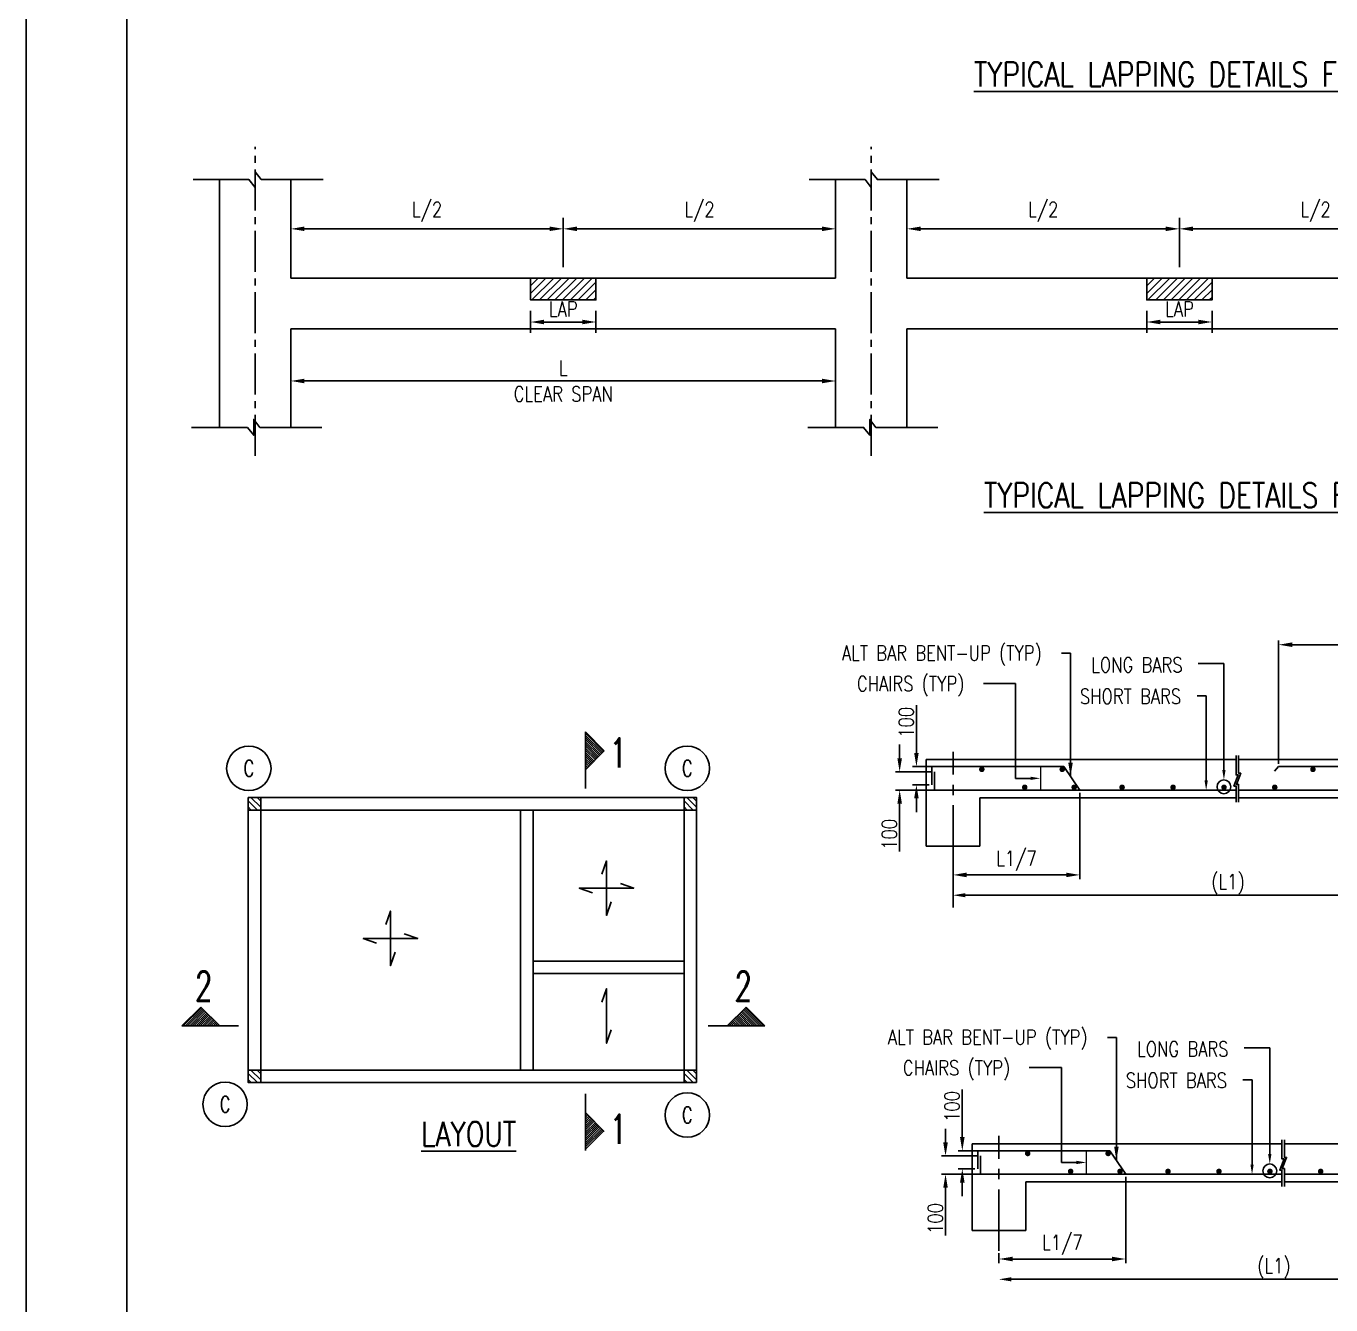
# Model space of a CAD drawing. Extents: x 482149 to 766876, y -388107 to -272741.
# Drawn here: x 634862 to 658812, y -336608 to -313149 of the extents above; entities that cross this region are included whole.
import ezdxf
from ezdxf.enums import TextEntityAlignment as Align
from ezdxf.lldxf.tags import DXFTag

# ---------------------------------------------------------------- set-up
doc = ezdxf.new("R2010")
doc.units = 0
doc.header["$LTSCALE"] = 500
doc.header["$MEASUREMENT"] = 0
doc.linetypes.add('CENTER2', pattern=[1.125, 0.75, -0.125, 0.125, -0.125])
doc.linetypes.add('HIDDEN2', pattern=[0.1875, 0.125, -0.0625])
doc.layers.get('DEFPOINTS').update_dxf_attribs({"color": 4})
for name, color, linetype in [('BEAM', 4, 'Continuous'), ('CENTERLINE', 8, 'CENTER2'), ('col & circal', 8, 'CENTER2'), ('CUTOUT2', 9, 'Continuous'), ('DIM', 5, 'Continuous'), ('dimention', 7, 'Continuous'), ('hat', 8, 'Continuous'), ('NO. SECTION', 1, 'Continuous'), ('other', 5, 'Continuous'), ('S-BEAM INNER', 4, 'HIDDEN2'), ('S-COLUMN', 1, 'Continuous'), ('S-COLUMN CIRCLE', 9, 'Continuous'), ('S-COLUMN HATCH', 8, 'Continuous'), ('S-COLUMN NO', 2, 'Continuous'), ('S-CONCRET LINE', 4, 'Continuous'), ('S-DIM-1', 5, 'Continuous'), ('S-REINFORCEMENT', 6, 'Continuous'), ('S-SLAB MARK', 3, 'Continuous'), ('S-TEXT-1', 4, 'Continuous'), ('S-TITLE', 6, 'Continuous'), ('s_TITILE', 9, 'Continuous'), ('TXT', 4, 'Continuous')]:
    doc.layers.add(name, color=color, linetype=linetype)
doc.layers.add('LINE', color=253, linetype='Continuous', lineweight=18)
doc.styles.add('ROMANS', font='simplex.shx', dxfattribs={"width": 0.8, "height": 275, "bigfont": 'bigfont.shx'})
tags = doc.linetypes.add('HIDDEN', pattern=[0.375, 0.25, -0.125]).pattern_tags.tags
tags[6:7] = [DXFTag(74, 4), DXFTag(75, 0), DXFTag(340, '0'), DXFTag(46, 1.0), DXFTag(50, 0.0), DXFTag(44, 0.0), DXFTag(45, 0.0)]
tags[4:5] = [DXFTag(74, 4), DXFTag(75, 0), DXFTag(340, '0'), DXFTag(46, 1.0), DXFTag(50, 0.0), DXFTag(44, 0.0), DXFTag(45, 0.0)]
doc.dimstyles.new('Copy(2) of Standard', dxfattribs={"dimtxt": 300, "dimasz": 250, "dimexe": 75, "dimexo": 50, "dimgap": 50, "dimtad": 1, "dimdec": 0, "dimrnd": 5, "dimzin": 0, "dimdsep": 46, "dimtxsty": 'ROMANS', "dimcen": 0, "dimclrd": 5, "dimclre": 5, "dimclrt": 4, "dimadec": 0, "dimazin": 0, "dimtfac": 1, "dimtdec": 0, "dimtofl": 0, "dimtmove": 0, "dimatfit": 3, "dimfxl": 0, "dimtolj": 1, "dimtzin": 0, "dimarcsym": 0})
doc.dimstyles.new('dim100', dxfattribs={"dimtxt": 250, "dimasz": 250, "dimexe": 200, "dimexo": 200, "dimgap": 100, "dimtad": 1, "dimdec": 0, "dimzin": 0, "dimdsep": 46, "dimtxsty": 'ROMANS', "dimcen": 0, "dimclrd": 5, "dimclre": 5, "dimclrt": 4, "dimadec": 0, "dimazin": 0, "dimtfac": 1, "dimtdec": 0, "dimtix": 1, "dimtofl": 0, "dimtmove": 2, "dimatfit": 3, "dimfxl": 0, "dimtolj": 1, "dimtzin": 0, "dimlwd": -1, "dimlwe": -1, "dimarcsym": 0})

# ---------------------------------------------------------------- blocks, each defined once
blk = doc.blocks.new('*D114')
at = {"layer": 'DEFPOINTS', "color": 0}
for p in [(639721, -319659), (649721, -319659), (649721, -319659)]:
    blk.add_point(p, dxfattribs=at)
at = {"layer": 'S-DIM-1', "color": 5}
for p, q in [((639721, -319459), (639721, -319459)), ((649721, -319459), (649721, -319459)), ((639971, -319659), (649471, -319659))]:
    blk.add_line(p, q, dxfattribs=at)
for points in [[(639971, -319617), (639971, -319701), (639721, -319659)], [(649471, -319701), (649471, -319617), (649721, -319659)]]:
    blk.add_solid(points, dxfattribs=at)
at = {"layer": 'S-DIM-1', "color": 4, "char_height": 275, "attachment_point": 5, "style": 'ROMANS'}
for s, insert in [('\\A1;L', (644721, -319421)), ('CLEAR SPAN', (644721, -319896))]:
    blk.add_mtext(s, dxfattribs=dict(at, insert=insert))
blk = doc.blocks.new('*D115')
at = {"layer": 'DEFPOINTS', "color": 0}
for p in [(644721, -316868), (639721, -317771), (644721, -317771)]:
    blk.add_point(p, dxfattribs=at)
at = {"layer": 'S-DIM-1', "color": 5}
for p, q in [((639721, -317571), (639721, -316668)), ((644721, -317571), (644721, -316668)), ((639971, -316868), (644471, -316868))]:
    blk.add_line(p, q, dxfattribs=at)
for points in [[(639971, -316826), (639971, -316909), (639721, -316868)], [(644471, -316909), (644471, -316826), (644721, -316868)]]:
    blk.add_solid(points, dxfattribs=at)
at = {"layer": 'S-DIM-1', "color": 4, "insert": (642221, -316558), "char_height": 275, "attachment_point": 5, "style": 'ROMANS'}
blk.add_mtext('\\A1;L/2', dxfattribs=at)
blk = doc.blocks.new('*D116')
at = {"layer": 'DEFPOINTS', "color": 0}
for p in [(649721, -316868), (644721, -317771), (649721, -317771)]:
    blk.add_point(p, dxfattribs=at)
at = {"layer": 'S-DIM-1', "color": 5}
for p, q in [((644721, -317571), (644721, -316668)), ((649721, -317571), (649721, -316668)), ((644971, -316868), (649471, -316868))]:
    blk.add_line(p, q, dxfattribs=at)
for points in [[(644971, -316826), (644971, -316909), (644721, -316868)], [(649471, -316909), (649471, -316826), (649721, -316868)]]:
    blk.add_solid(points, dxfattribs=at)
at = {"layer": 'S-DIM-1', "color": 4, "insert": (647221, -316558), "char_height": 275, "attachment_point": 5, "style": 'ROMANS'}
blk.add_mtext('\\A1;L/2', dxfattribs=at)
blk = doc.blocks.new('*D117')
at = {"layer": 'DEFPOINTS', "color": 0}
for p in [(656030, -316868), (651030, -317771), (656030, -317771)]:
    blk.add_point(p, dxfattribs=at)
at = {"layer": 'S-DIM-1', "color": 5}
for p, q in [((651030, -317571), (651030, -316668)), ((656030, -317571), (656030, -316668)), ((651280, -316868), (655780, -316868))]:
    blk.add_line(p, q, dxfattribs=at)
for points in [[(651280, -316826), (651280, -316909), (651030, -316868)], [(655780, -316909), (655780, -316826), (656030, -316868)]]:
    blk.add_solid(points, dxfattribs=at)
at = {"layer": 'S-DIM-1', "color": 4, "insert": (653530, -316558), "char_height": 275, "attachment_point": 5, "style": 'ROMANS'}
blk.add_mtext('\\A1;L/2', dxfattribs=at)
blk = doc.blocks.new('*D118')
at = {"layer": 'DEFPOINTS', "color": 0}
for p in [(661030, -316868), (656030, -317771), (661030, -317771)]:
    blk.add_point(p, dxfattribs=at)
at = {"layer": 'S-DIM-1', "color": 5}
for p, q in [((656030, -317571), (656030, -316668)), ((661030, -317571), (661030, -316668)), ((656280, -316868), (660780, -316868))]:
    blk.add_line(p, q, dxfattribs=at)
for points in [[(656280, -316826), (656280, -316909), (656030, -316868)], [(660780, -316909), (660780, -316826), (661030, -316868)]]:
    blk.add_solid(points, dxfattribs=at)
at = {"layer": 'S-DIM-1', "color": 4, "insert": (658530, -316558), "char_height": 275, "attachment_point": 5, "style": 'ROMANS'}
blk.add_mtext('\\A1;L/2', dxfattribs=at)
blk = doc.blocks.new('*D125')
at = {"layer": 'DEFPOINTS', "color": 0}
for p in [(644121, -318172), (645321, -318172), (644121, -318577)]:
    blk.add_point(p, dxfattribs=at)
at = {"layer": 'S-DIM-1', "color": 5}
for p, q in [((644121, -318372), (644121, -318777)), ((645321, -318372), (645321, -318777)), ((645071, -318577), (644371, -318577))]:
    blk.add_line(p, q, dxfattribs=at)
for points in [[(644371, -318535), (644371, -318619), (644121, -318577)], [(645071, -318619), (645071, -318535), (645321, -318577)]]:
    blk.add_solid(points, dxfattribs=at)
at = {"layer": 'S-DIM-1', "color": 4, "insert": (644721, -318339), "char_height": 275, "attachment_point": 5, "style": 'ROMANS'}
blk.add_mtext('\\A1;LAP', dxfattribs=at)
blk = doc.blocks.new('*D126')
at = {"layer": 'DEFPOINTS', "color": 0}
for p in [(655430, -318172), (656630, -318172), (655430, -318577)]:
    blk.add_point(p, dxfattribs=at)
at = {"layer": 'S-DIM-1', "color": 5}
for p, q in [((655430, -318372), (655430, -318777)), ((656630, -318372), (656630, -318777)), ((656380, -318577), (655680, -318577))]:
    blk.add_line(p, q, dxfattribs=at)
for points in [[(655680, -318535), (655680, -318619), (655430, -318577)], [(656380, -318619), (656380, -318535), (656630, -318577)]]:
    blk.add_solid(points, dxfattribs=at)
at = {"layer": 'S-DIM-1', "color": 4, "insert": (656030, -318339), "char_height": 275, "attachment_point": 5, "style": 'ROMANS'}
blk.add_mtext('\\A1;LAP', dxfattribs=at)
blk = doc.blocks.new('*D181')
at = {"layer": 'DEFPOINTS', "color": 0}
for p in [(654203, -327164), (651876, -328564), (654203, -328720)]:
    blk.add_point(p, dxfattribs=at)
at = {"layer": 'DIM', "color": 5, "lineweight": -2}
for p, q in [((654203, -327214), (654203, -328795)), ((651876, -328614), (651876, -328795)), ((652126, -328720), (653953, -328720))]:
    blk.add_line(p, q, dxfattribs=at)
at = {"layer": 'DIM', "color": 5}
for points in [[(652126, -328678), (652126, -328762), (651876, -328720)], [(653953, -328762), (653953, -328678), (654203, -328720)]]:
    blk.add_solid(points, dxfattribs=at)
at = {"layer": 'DIM', "color": 4, "insert": (653039, -328460), "char_height": 275, "attachment_point": 5, "style": 'ROMANS'}
blk.add_mtext('\\A1;{L1/7}', dxfattribs=at)
blk = doc.blocks.new('*D182')
at = {"layer": 'DEFPOINTS', "color": 0}
for p in [(657852, -324497), (661020, -326604), (657852, -326733)]:
    blk.add_point(p, dxfattribs=at)
at = {"layer": 'TXT', "color": 5, "linetype": 'ByBlock', "lineweight": -2}
for p, q in [((657852, -326683), (657852, -324422)), ((661020, -326554), (661020, -324422))]:
    blk.add_line(p, q, dxfattribs=at)
at = {"layer": 'TXT', "color": 5, "lineweight": -2}
blk.add_line((660770, -324497), (658102, -324497), dxfattribs=at)
at = {"layer": 'TXT', "color": 5}
for points in [[(658102, -324455), (658102, -324539), (657852, -324497)], [(660770, -324539), (660770, -324455), (661020, -324497)]]:
    blk.add_solid(points, dxfattribs=at)
at = {"layer": 'TXT', "color": 4, "insert": (659436, -324238), "char_height": 275, "attachment_point": 5, "style": 'ROMANS'}
blk.add_mtext('\\A1;L1/3', dxfattribs=at)
blk = doc.blocks.new('*D183')
at = {"layer": 'DEFPOINTS', "color": 0}
for p in [(651204, -326733), (651531, -326733), (651486, -327068)]:
    blk.add_point(p, dxfattribs=at)
at = {"layer": 'TXT', "color": 5, "linetype": 'ByBlock', "lineweight": -2}
for p, q in [((651204, -326483), (651204, -325609)), ((651481, -326733), (651129, -326733)), ((651436, -327068), (651129, -327068)), ((651204, -327318), (651204, -327568))]:
    blk.add_line(p, q, dxfattribs=at)
at = {"layer": 'TXT', "color": 5}
for points in [[(651162, -326483), (651245, -326483), (651204, -326733)], [(651245, -327318), (651162, -327318), (651204, -327068)]]:
    blk.add_solid(points, dxfattribs=at)
at = {"layer": 'TXT', "color": 4, "insert": (651016, -325921), "char_height": 275, "attachment_point": 5, "rotation": 90, "style": 'ROMANS'}
blk.add_mtext('\\A1;100', dxfattribs=at)
blk = doc.blocks.new('*D184')
at = {"layer": 'DEFPOINTS', "color": 0}
for p in [(651538, -326829), (650896, -327164), (651583, -327164)]:
    blk.add_point(p, dxfattribs=at)
at = {"layer": 'DIM', "color": 5, "lineweight": -2}
for p, q in [((650896, -326579), (650896, -326329)), ((651488, -326829), (650821, -326829)), ((651533, -327164), (650821, -327164)), ((650896, -327414), (650896, -328288))]:
    blk.add_line(p, q, dxfattribs=at)
at = {"layer": 'DIM', "color": 5}
for points in [[(650854, -326579), (650938, -326579), (650896, -326829)], [(650938, -327414), (650854, -327414), (650896, -327164)]]:
    blk.add_solid(points, dxfattribs=at)
at = {"layer": 'DIM', "color": 4, "insert": (650708, -327976), "char_height": 275, "attachment_point": 5, "rotation": 90, "style": 'ROMANS'}
blk.add_mtext('\\A1;100', dxfattribs=at)
blk = doc.blocks.new('*D191')
at = {"layer": 'DEFPOINTS', "color": 0}
for p in [(655045, -334210), (652718, -335610), (655045, -335766)]:
    blk.add_point(p, dxfattribs=at)
at = {"layer": 'DIM', "color": 5, "lineweight": -2}
for p, q in [((655045, -334260), (655045, -335841)), ((652718, -335660), (652718, -335841)), ((652968, -335766), (654795, -335766))]:
    blk.add_line(p, q, dxfattribs=at)
at = {"layer": 'DIM', "color": 5}
for points in [[(652968, -335724), (652968, -335808), (652718, -335766)], [(654795, -335808), (654795, -335724), (655045, -335766)]]:
    blk.add_solid(points, dxfattribs=at)
at = {"layer": 'DIM', "color": 4, "insert": (653881, -335507), "char_height": 275, "attachment_point": 5, "style": 'ROMANS'}
blk.add_mtext('\\A1;{L1/7}', dxfattribs=at)
blk = doc.blocks.new('*D192')
at = {"layer": 'DEFPOINTS', "color": 0}
for p in [(652046, -333779), (652373, -333779), (652328, -334114)]:
    blk.add_point(p, dxfattribs=at)
at = {"layer": 'TXT', "color": 5, "linetype": 'ByBlock', "lineweight": -2}
for p, q in [((652046, -333529), (652046, -332655)), ((652323, -333779), (651971, -333779)), ((652278, -334114), (651971, -334114)), ((652046, -334364), (652046, -334614))]:
    blk.add_line(p, q, dxfattribs=at)
at = {"layer": 'TXT', "color": 5}
for points in [[(652004, -333529), (652088, -333529), (652046, -333779)], [(652088, -334364), (652004, -334364), (652046, -334114)]]:
    blk.add_solid(points, dxfattribs=at)
at = {"layer": 'TXT', "color": 4, "insert": (651858, -332967), "char_height": 275, "attachment_point": 5, "rotation": 90, "style": 'ROMANS'}
blk.add_mtext('\\A1;100', dxfattribs=at)
blk = doc.blocks.new('*D193')
at = {"layer": 'DEFPOINTS', "color": 0}
for p in [(652380, -333876), (651738, -334210), (652426, -334210)]:
    blk.add_point(p, dxfattribs=at)
at = {"layer": 'DIM', "color": 5, "lineweight": -2}
for p, q in [((651738, -333626), (651738, -333376)), ((652330, -333876), (651663, -333876)), ((652376, -334210), (651663, -334210)), ((651738, -334460), (651738, -335334))]:
    blk.add_line(p, q, dxfattribs=at)
at = {"layer": 'DIM', "color": 5}
for points in [[(651696, -333626), (651780, -333626), (651738, -333876)], [(651780, -334460), (651696, -334460), (651738, -334210)]]:
    blk.add_solid(points, dxfattribs=at)
at = {"layer": 'DIM', "color": 4, "insert": (651551, -335022), "char_height": 275, "attachment_point": 5, "rotation": 90, "style": 'ROMANS'}
blk.add_mtext('\\A1;100', dxfattribs=at)
blk = doc.blocks.new('zw$155A')
at = {"layer": 's_TITILE', "color": 7}
blk.add_lwpolyline([(0, 0), (88000, 0), (88000, 58000), (0, 58000)], close=True, dxfattribs=at)
at = {"layer": 's_TITILE', "color": 1}
blk.add_lwpolyline([(1300, 800), (78500, 800), (78500, 57200), (1300, 57200)], close=True, dxfattribs=at)

msp = doc.modelspace()

# ---------------------------------------------------------------- hatches: boundary and pattern name
at = {"layer": 'BEAM'}
h = msp.add_hatch(dxfattribs=at)
h.set_pattern_fill('ANSI31', color=253, scale=800, style=0)
h.set_pattern_definition([(45, (-5007635.18, 1949361.02), (-70.7106781, 70.7106781), [])])
h.paths.add_polyline_path([(644121.362, -317770.85), (644121.362, -318171.961), (645321.362, -318171.961), (645321.362, -317770.85)])
h = msp.add_hatch(dxfattribs=at)
h.set_pattern_fill('ANSI31', color=253, scale=800, style=0)
h.set_pattern_definition([(45, (-4996326.41, 1949361.02), (-70.7106781, 70.7106781), [])])
h.paths.add_polyline_path([(655430.125, -317770.85), (655430.125, -318171.961), (656630.125, -318171.961), (656630.125, -317770.85)])
at = {"layer": 'NO. SECTION', "ltscale": 5}
h = msp.add_hatch(dxfattribs=at)
h.set_pattern_fill('ANSI31', color=256, scale=220.680914, angle=90, style=0)
h.set_pattern_definition([(315, (642778.505, -234197.033), (19.505621, 19.505621), [])])
h.paths.add_polyline_path([(645474.322, -326444.403), (645132.397, -326096.415), (645132.397, -326792.39)])
h = msp.add_hatch(dxfattribs=at)
h.set_pattern_fill('ANSI31', color=256, scale=220.680914, angle=180, style=0)
h.set_pattern_definition([(45, (545823.628, -333843.456), (-19.505621, 19.505621), [])])
h.paths.add_polyline_path([(638070.998, -331147.639), (637723.011, -331489.564), (638418.986, -331489.564)])
h = msp.add_hatch(dxfattribs=at)
h.set_pattern_fill('ANSI31', color=256, scale=220.680914, angle=360, style=0)
h.set_pattern_definition([(135, (740323.152, -333843.456), (19.505621, 19.505621), [])])
h.paths.add_polyline_path([(648075.782, -331147.639), (648423.77, -331489.564), (647727.795, -331489.564)])
h = msp.add_hatch(dxfattribs=at)
h.set_pattern_fill('ANSI31', color=256, scale=220.680914, angle=270, style=0)
h.set_pattern_definition([(45, (642778.505, -425673.144), (19.505621, -19.505621), [])])
h.paths.add_polyline_path([(645474.322, -333425.774), (645132.397, -333773.762), (645132.397, -333077.787)])
at = {"layer": 'S-COLUMN HATCH'}
h = msp.add_hatch(dxfattribs=at)
h.set_pattern_fill('ANSI31', color=256, scale=25, angle=270, style=0)
h.set_pattern_definition([(315, (614403.82, -247710.79), (56.1266, 56.1266), [])])
h.paths.add_polyline_path([(638938.105, -327530.621), (638938.105, -327300.621), (639168.105, -327300.621), (639168.105, -327530.621)])
h = msp.add_hatch(dxfattribs=at)
h.set_pattern_fill('ANSI31', color=256, scale=25, angle=270, style=0)
h.set_pattern_definition([(315, (622403.82, -247710.79), (56.1266, 56.1266), [])])
h.paths.add_polyline_path([(646938.105, -327530.621), (646938.105, -327300.621), (647168.105, -327300.621), (647168.105, -327530.621)])
h = msp.add_hatch(dxfattribs=at)
h.set_pattern_fill('ANSI31', color=256, scale=25, angle=270, style=0)
h.set_pattern_definition([(315, (614403.82, -252710.79), (56.1266, 56.1266), [])])
h.paths.add_polyline_path([(638938.105, -332530.621), (638938.105, -332300.621), (639168.105, -332300.621), (639168.105, -332530.621)])
h = msp.add_hatch(dxfattribs=at)
h.set_pattern_fill('ANSI31', color=256, scale=25, angle=270, style=0)
h.set_pattern_definition([(315, (622403.82, -252710.79), (56.1266, 56.1266), [])])
h.paths.add_polyline_path([(646938.105, -332530.621), (646938.105, -332300.621), (647168.105, -332300.621), (647168.105, -332530.621)])

# ---------------------------------------------------------------- linework, layer by layer
at = {"layer": 'BEAM', "elevation": 0}
for points in [[(644121.362, -317770.85), (645321.362, -317770.85), (645321.362, -318171.961), (644121.362, -318171.961)], [(655430.125, -317770.85), (656630.125, -317770.85), (656630.125, -318171.961), (655430.125, -318171.961)]]:
    msp.add_lwpolyline(points, close=True, dxfattribs=at)
at = {"layer": 'CENTERLINE', "ltscale": 3}
for p, q in [((651875.687, -328567.504), (651875.687, -326462.781)), ((652717.859, -335613.738), (652717.859, -333509.014))]:
    msp.add_line(p, q, dxfattribs=at)
at = {"layer": 'col & circal', "linetype": 'CENTER2', "ltscale": 2}
for p, q in [((639066.98, -321030.018), (639066.98, -315365.894)), ((650375.743, -321030.018), (650375.743, -315365.894))]:
    msp.add_line(p, q, dxfattribs=at)
at = {"layer": 'CUTOUT2', "linetype": 'Continuous', "elevation": 0}
for points in [[(640313.999, -315964.955), (639179.465, -315964.931), (639066.98, -315819.332), (639066.98, -316109.255), (638951.645, -315964.931), (637927.057, -315964.964)], [(651622.762, -315964.959), (650488.228, -315964.936), (650375.743, -315819.337), (650375.743, -316109.26), (650260.408, -315964.936), (649235.821, -315964.969)], [(640287.246, -320511.05), (639152.712, -320511.026), (639040.227, -320365.428), (639040.227, -320655.351), (638924.892, -320511.026), (637900.304, -320511.059)], [(651596.009, -320511.055), (650461.475, -320511.031), (650348.99, -320365.432), (650348.99, -320655.355), (650233.655, -320511.031), (649209.068, -320511.064)]]:
    msp.add_lwpolyline(points, dxfattribs=at)
at = {"layer": 'DIM', "color": 5}
for p, q in [((656847.544, -324842.865), (656377.374, -324842.865)), ((653025.039, -325208.941), (652431.936, -325208.941)), ((656522.165, -325435.502), (656354.607, -325435.502)), ((653298.541, -326948.457), (653025.039, -326948.457)), ((657689.716, -331889.098), (657219.546, -331889.098)), ((653867.211, -332255.174), (653274.108, -332255.174)), ((657364.336, -332481.735), (657196.778, -332481.735)), ((654140.712, -333994.69), (653867.211, -333994.69))]:
    msp.add_line(p, q, dxfattribs=at)
at = {"layer": 'DIM'}
for p, q in [((656847.544, -326796.533), (656847.544, -324842.865)), ((653025.039, -326948.457), (653025.039, -325208.941)), ((656522.165, -326983.899), (656522.165, -325435.502)), ((652101.615, -329092.421), (661285.772, -329092.421)), ((657689.716, -333842.766), (657689.716, -331889.098)), ((653867.211, -333994.69), (653867.211, -332255.174)), ((657364.336, -334030.133), (657364.336, -332481.735)), ((652943.787, -336138.654), (666001.77, -336138.654))]:
    msp.add_line(p, q, dxfattribs=at)
at = {"layer": 'DIM', "color": 8}
for points in [[(657069.82, -326531.157), (657069.82, -326884.244), (657110.491, -326884.244), (657030.799, -327089.933), (657069.82, -327089.933), (657069.82, -327387.157)], [(657116.32, -326531.108), (657116.32, -326854.744), (657156.991, -326854.744), (657077.299, -327060.433), (657116.32, -327060.433), (657116.32, -327386.924)], [(657911.992, -333577.39), (657911.992, -333930.478), (657952.662, -333930.478), (657872.97, -334136.166), (657911.992, -334136.166), (657911.992, -334433.39)], [(657958.492, -333577.341), (657958.492, -333900.978), (657999.162, -333900.978), (657919.47, -334106.666), (657958.492, -334106.666), (657958.492, -334433.157)]]:
    msp.add_lwpolyline(points, dxfattribs=at)
at = {"layer": 'dimention', "color": 5, "linetype": 'ByBlock'}
msp.add_line((651875.687, -328567.504), (651875.687, -329318.337), dxfattribs=at)
at = {"layer": 'dimention', "color": 5}
for points in [[(656817.498, -326796.533), (656877.579, -326796.533), (656847.544, -326976.791)], [(656492.121, -326986.386), (656552.211, -326986.386), (656522.165, -327166.653)], [(657659.669, -333842.766), (657719.75, -333842.766), (657689.716, -334023.025)], [(657334.293, -334032.619), (657394.383, -334032.619), (657364.336, -334212.887)]]:
    msp.add_solid(points, dxfattribs=at)
at = {"layer": 'dimention', "color": 5, "linetype": 'ByBlock'}
for points in [[(652101.615, -329054.759), (652101.615, -329130.068), (651875.687, -329092.421)], [(652943.787, -336101), (652943.787, -336176.309), (652717.859, -336138.662)]]:
    msp.add_solid(points, dxfattribs=at)
at = {"layer": 'hat'}
for centre in [(656847.544, -327103.228), (657689.716, -334149.462)]:
    msp.add_circle(centre, 126.431, dxfattribs=at)
at = {"layer": 'LINE'}
for p, q in [((653478.799, -326732.758), (653478.799, -327164.167)), ((654320.971, -333778.991), (654320.971, -334210.4))]:
    msp.add_line(p, q, dxfattribs=at)
at = {"layer": 'NO. SECTION'}
for p, q in [((645132.397, -327136.873), (645132.397, -326096.415)), ((645132.397, -326096.415), (645474.322, -326444.403)), ((645132.397, -326792.39), (645474.322, -326444.403)), ((637723.011, -331489.564), (638070.998, -331147.639)), ((638418.986, -331489.564), (638070.998, -331147.639)), ((647727.795, -331489.564), (648075.782, -331147.639)), ((648423.77, -331489.564), (648075.782, -331147.639)), ((638763.469, -331489.564), (637723.011, -331489.564)), ((647383.312, -331489.564), (648423.77, -331489.564)), ((645132.397, -332733.304), (645132.397, -333773.762)), ((645132.397, -333077.787), (645474.322, -333425.774))]:
    msp.add_line(p, q, dxfattribs=at)
at = {"layer": 'other'}
for points in [[(653298.541, -326918.425), (653298.541, -326978.503), (653478.799, -326948.457)], [(654140.712, -333964.658), (654140.712, -334024.736), (654320.971, -333994.69)]]:
    msp.add_solid(points, dxfattribs=at)
at = {"layer": 'S-BEAM INNER', "linetype": 'Continuous'}
for p, q in [((646938.105, -327300.621), (639168.105, -327300.621)), ((638938.105, -327530.621), (638938.105, -332300.621)), ((647168.105, -327530.621), (647168.105, -332300.621)), ((646938.105, -332530.621), (639168.105, -332530.621))]:
    msp.add_line(p, q, dxfattribs=at)
at = {"layer": 'S-BEAM INNER', "linetype": 'HIDDEN'}
for p, q in [((639168.105, -327530.621), (639168.105, -332300.621)), ((646938.105, -327530.621), (639168.105, -327530.621)), ((643938.105, -327530.621), (643938.105, -332300.621)), ((644168.105, -327530.621), (644168.105, -332300.621)), ((646938.105, -327530.621), (646938.105, -332300.621)), ((646938.105, -330300.621), (644168.105, -330300.621)), ((646938.105, -330530.621), (644168.105, -330530.621)), ((646938.105, -332300.621), (639168.105, -332300.621))]:
    msp.add_line(p, q, dxfattribs=at)
at = {"layer": 'S-COLUMN'}
for points in [[(639168.105, -327530.621), (639168.105, -327300.621), (638938.105, -327300.621), (638938.105, -327530.621)], [(647168.105, -327530.621), (647168.105, -327300.621), (646938.105, -327300.621), (646938.105, -327530.621)], [(639168.105, -332530.621), (639168.105, -332300.621), (638938.105, -332300.621), (638938.105, -332530.621)], [(647168.105, -332530.621), (647168.105, -332300.621), (646938.105, -332300.621), (646938.105, -332530.621)]]:
    msp.add_lwpolyline(points, close=True, dxfattribs=at)
at = {"layer": 'S-COLUMN CIRCLE'}
for centre in [(638950.462, -326764.775), (638950.462, -326764.775), (646998.018, -326764.775), (646998.018, -326764.775), (638514.83, -332928.392), (638514.83, -332928.392), (646998.018, -333125.209), (646998.018, -333125.209)]:
    msp.add_circle(centre, 407.525, dxfattribs=at)
at = {"layer": 'S-CONCRET LINE', "color": 130}
for p, q in [((638412.598, -318704.486), (638412.598, -315964.294)), ((639721.362, -315964.294), (639721.362, -317770.85)), ((649721.362, -315964.294), (649721.362, -317770.85)), ((651030.125, -315964.294), (651030.125, -317770.85)), ((638412.598, -317770.85), (638412.598, -320511.043)), ((639721.362, -317770.85), (649721.362, -317770.85)), ((651030.125, -317770.85), (661030.125, -317770.85)), ((651030.125, -317770.85), (661030.125, -317770.85)), ((639721.362, -318704.486), (649721.362, -318704.486)), ((639721.362, -320511.043), (639721.362, -318704.486)), ((649721.362, -320511.043), (649721.362, -318704.486)), ((651030.125, -318704.486), (656649.251, -318704.486)), ((651030.125, -318704.486), (661030.125, -318704.486)), ((651030.125, -320511.043), (651030.125, -318704.486)), ((651384.431, -326604.458), (657069.82, -326604.458)), ((651384.431, -326604.458), (651384.431, -328194.101)), ((657116.32, -326604.458), (666796.82, -326604.458)), ((652366.934, -328194.101), (652366.934, -327305.773)), ((657069.82, -327305.773), (652366.934, -327305.773)), ((661020.028, -327305.773), (657116.32, -327305.773)), ((651384.431, -328194.101), (652366.934, -328194.101)), ((652226.603, -333650.691), (657911.992, -333650.691)), ((652226.603, -333650.691), (652226.603, -335240.334)), ((657958.492, -333650.691), (667638.992, -333650.691)), ((653209.106, -335240.334), (653209.106, -334352.006)), ((657911.992, -334352.006), (653209.106, -334352.006)), ((665736.027, -334352.006), (657958.492, -334352.006)), ((652226.603, -335240.334), (653209.106, -335240.334))]:
    msp.add_line(p, q, dxfattribs=at)
at = {"layer": 'S-REINFORCEMENT'}
for p, q in [((651486.04, -326732.758), (653912.161, -326732.758)), ((651486.04, -326732.758), (651486.04, -327067.649)), ((651538.327, -326829.271), (651538.327, -327164.167)), ((653912.161, -326732.758), (654202.866, -327164.167)), ((657851.901, -326732.758), (657775.815, -326814.282)), ((657851.901, -326732.758), (665170.842, -326732.758)), ((651538.327, -327164.167), (657069.82, -327164.167)), ((657116.32, -327164.167), (666796.82, -327164.167)), ((652328.211, -333778.991), (654754.333, -333778.991)), ((652328.211, -333778.991), (652328.211, -334113.882)), ((654754.333, -333778.991), (655045.038, -334210.4)), ((652380.499, -333875.505), (652380.499, -334210.4)), ((652380.499, -334210.4), (657911.992, -334210.4)), ((657958.492, -334210.4), (666617.337, -334210.4))]:
    msp.add_line(p, q, dxfattribs=at)
at = {"layer": 'S-REINFORCEMENT', "const_width": 50.698}
for points in [[(652378.863, -326783.573, 1), (652429.555, -326783.573, 1)], [(653854.708, -326783.667, 1), (653905.399, -326783.667, 1)], [(658456.228, -326784.295, 1), (658506.919, -326784.295, 1)], [(653166.351, -327112.286, 1), (653217.043, -327112.286, 1)], [(654124.339, -327112.286, -1), (654073.636, -327112.286, -1)], [(655004.383, -327112.286, -1), (654953.679, -327112.286, -1)], [(655939.659, -327112.286, -1), (655888.956, -327112.286, -1)], [(656874.935, -327112.286, -1), (656824.232, -327112.286, -1)], [(657755.966, -327112.286, 1), (657806.658, -327112.286, 1)], [(653221.035, -333829.807, 1), (653271.727, -333829.807, 1)], [(654696.879, -333829.901, 1), (654747.571, -333829.901, 1)], [(654008.523, -334158.519, 1), (654059.215, -334158.519, 1)], [(654966.511, -334158.519, -1), (654915.807, -334158.519, -1)], [(655846.555, -334158.519, -1), (655795.851, -334158.519, -1)], [(656781.831, -334158.519, -1), (656731.127, -334158.519, -1)], [(657717.107, -334158.519, -1), (657666.404, -334158.519, -1)], [(658598.138, -334158.519, 1), (658648.829, -334158.519, 1)]]:
    msp.add_lwpolyline(points, format="xyb", close=True, dxfattribs=at)
at = {"layer": 'S-SLAB MARK'}
for points in [[(645601.048, -329216.153), (645515.36, -329461.916), (645515.36, -328461.916), (645429.673, -328707.679)], [(645769.597, -328876.229), (646015.36, -328961.916), (645015.36, -328961.916), (645261.123, -329047.604)], [(641635.821, -330138.454), (641550.133, -330384.217), (641550.133, -329384.217), (641464.446, -329629.979)], [(641804.37, -329798.529), (642050.133, -329884.217), (641050.133, -329884.217), (641295.896, -329969.904)], [(645601.048, -331561.307), (645515.36, -331807.07), (645515.36, -330807.07), (645429.673, -331052.833)]]:
    msp.add_lwpolyline(points, dxfattribs=at)

# ---------------------------------------------------------------- block references
at = {"xscale": 1.420454545454545, "yscale": 1.420454545454545, "zscale": 1.420454545454545}
msp.add_blockref('zw$155A', (634862.003, -356294.5), dxfattribs=at)

# ---------------------------------------------------------------- texts
at = {"layer": 'NO. SECTION', "style": 'ROMANS', "width": 0.7}
for s, p in [('1', (645733.401, -326483.579)), ('2', (638121.381, -330761.376)), ('2', (648025.399, -330761.376)), ('1', (645733.401, -333386.598))]:
    msp.add_text(s, height=533.333, dxfattribs=at).set_placement(p, align=Align.MIDDLE)
at = {"layer": 'S-COLUMN NO', "style": 'ROMANS', "width": 0.7}
for p in [(638950.462, -326764.775), (646998.018, -326764.775), (638514.83, -332928.392), (646998.018, -333125.209)]:
    msp.add_text('C', height=300, dxfattribs=at).set_placement(p, align=Align.MIDDLE)
at = {"layer": 'S-TEXT-1', "linetype": 'ByBlock', "style": 'ROMANS', "width": 0.8}
for s, p in [('ALT BAR BENT-UP (TYP)', (651668.749, -324669.838)), (' (L1)', (656846.049, -328863.828)), ('ALT BAR BENT-UP (TYP)', (652510.92, -331716.071)), (' (L1)', (657688.221, -335910.061))]:
    msp.add_text(s, height=275, dxfattribs=at).set_placement(p, align=Align.MIDDLE)
for s, p in [('LONG BARS', (654411.004, -324866.597)), ('CHAIRS (TYP)', (650112.03, -325212.711)), ('SHORT BARS', (654204.52, -325443.875)), ('LONG BARS', (655253.175, -331912.831)), ('CHAIRS (TYP)', (650954.202, -332258.945)), ('SHORT BARS', (655046.691, -332490.108))]:
    msp.add_text(s, height=275, dxfattribs=at).set_placement(p, align=Align.MIDDLE_LEFT)
at = {"layer": 'S-TITLE', "style": 'ROMANS', "width": 0.8}
for s, p in [('%%UTYPICAL LAPPING DETAILS FOR BOTTOM REBAR', (657873.884, -314033.188)), ('%%UTYPICAL LAPPING DETAILS FOR TOP REBAR', (657578.77, -321755.179)), ('%%ULAYOUT', (642987.279, -333473.088))]:
    msp.add_text(s, height=450, dxfattribs=at).set_placement(p, align=Align.MIDDLE_CENTER)

# ---------------------------------------------------------------- dimensions: what is measured, and where the dimension line sits
at = {"layer": 'DIM'}
for base, p1, p2, picture, middle in [((650895.842, -327164.162), (651538.327, -326829.271), (651583.392, -327164.162), '*D184', (650708.342, -327976.067)), ((651738.014, -334210.395), (652380.499, -333875.505), (652425.564, -334210.395), '*D193', (651550.514, -335022.3))]:
    dim = msp.add_linear_dim(base=base, p1=p1, p2=p2, angle=90, text='100', dimstyle='Copy(2) of Standard', dxfattribs=at)
    dim.commit()
    dim.dimension.update_dxf_attribs({"geometry": picture, "text_midpoint": middle})
for base, p1, p2, picture, middle in [((654202.866, -328719.864), (651875.687, -328563.787), (654202.866, -327164.167), '*D181', (653039.277, -328460.341)), ((655045.038, -335766.098), (652717.859, -335610.021), (655045.038, -334210.4), '*D191', (653881.448, -335506.574))]:
    dim = msp.add_linear_dim(base=base, p1=p1, p2=p2, text='{L1/7}', dimstyle='Copy(2) of Standard', override={"dimtxsty": 'ROMANS', "dimfxl": 60}, dxfattribs=at)
    dim.commit()
    dim.dimension.update_dxf_attribs({"geometry": picture, "text_midpoint": middle})
at = {"layer": 'S-DIM-1'}
for base, p1, p2, text, picture, middle in [((644721.362, -316867.572), (639721.362, -317770.85), (644721.362, -317770.85), 'L/2', '*D115', (642221.362, -316558.048)), ((649721.362, -316867.572), (644721.362, -317770.85), (649721.362, -317770.85), 'L/2', '*D116', (647221.362, -316558.048)), ((656030.125, -316867.572), (651030.125, -317770.85), (656030.125, -317770.85), 'L/2', '*D117', (653530.125, -316558.048)), ((661030.125, -316867.572), (656030.125, -317770.85), (661030.125, -317770.85), 'L/2', '*D118', (658530.125, -316558.048)), ((649721.362, -319658.979), (639721.362, -319658.979), (649721.362, -319658.979), 'L\\XCLEAR SPAN', '*D114', (644721.362, -319658.979))]:
    dim = msp.add_linear_dim(base=base, p1=p1, p2=p2, text=text, dimstyle='dim100', override={"dimarcsym": 1}, dxfattribs=at)
    dim.commit()
    dim.dimension.update_dxf_attribs({"geometry": picture, "text_midpoint": middle})
for base, p1, p2, picture, middle in [((644121.362, -318576.949), (645321.362, -318171.961), (644121.362, -318171.961), '*D125', (644721.362, -318339.449)), ((655430.125, -318576.949), (656630.125, -318171.961), (655430.125, -318171.961), '*D126', (656030.125, -318339.449))]:
    dim = msp.add_linear_dim(base=base, p1=p1, p2=p2, angle=180, text='LAP', dimstyle='dim100', override={"dimarcsym": 1}, dxfattribs=at)
    dim.commit()
    dim.dimension.update_dxf_attribs({"geometry": picture, "text_midpoint": middle})
at = {"layer": 'TXT', "linetype": 'ByBlock'}
dim = msp.add_linear_dim(base=(657851.901, -324497.131), p1=(661020.028, -326604.458), p2=(657851.901, -326732.758), text='L1/3', dimstyle='Copy(2) of Standard', override={"dimfxl": 60}, dxfattribs=at)
dim.commit()
dim.dimension.update_dxf_attribs({"geometry": '*D182', "text_midpoint": (659435.965, -324237.608)})
for base, p1, p2, picture, middle in [((651203.723, -326732.758), (651486.04, -327067.649), (651531.104, -326732.758), '*D183', (651016.223, -325920.853)), ((652045.895, -333778.991), (652328.211, -334113.882), (652373.276, -333778.991), '*D192', (651858.395, -332967.086))]:
    dim = msp.add_linear_dim(base=base, p1=p1, p2=p2, angle=90, text='100', dimstyle='Copy(2) of Standard', dxfattribs=at)
    dim.commit()
    dim.dimension.update_dxf_attribs({"geometry": picture, "text_midpoint": middle})

# ---------------------------------------------------------------- leaders
at = {"layer": 'DIM'}
for points in [[(654032.36, -326911.134), (654032.36, -324654.384), (653865.842, -324654.384)], [(654874.531, -333957.367), (654874.531, -331700.617), (654708.014, -331700.617)]]:
    msp.add_leader(points, dimstyle='Copy(2) of Standard', override={"dimgap": 10, "dimtad": 0, "dimfxl": 60}, dxfattribs=at)

doc.saveas('drawing.dxf')
